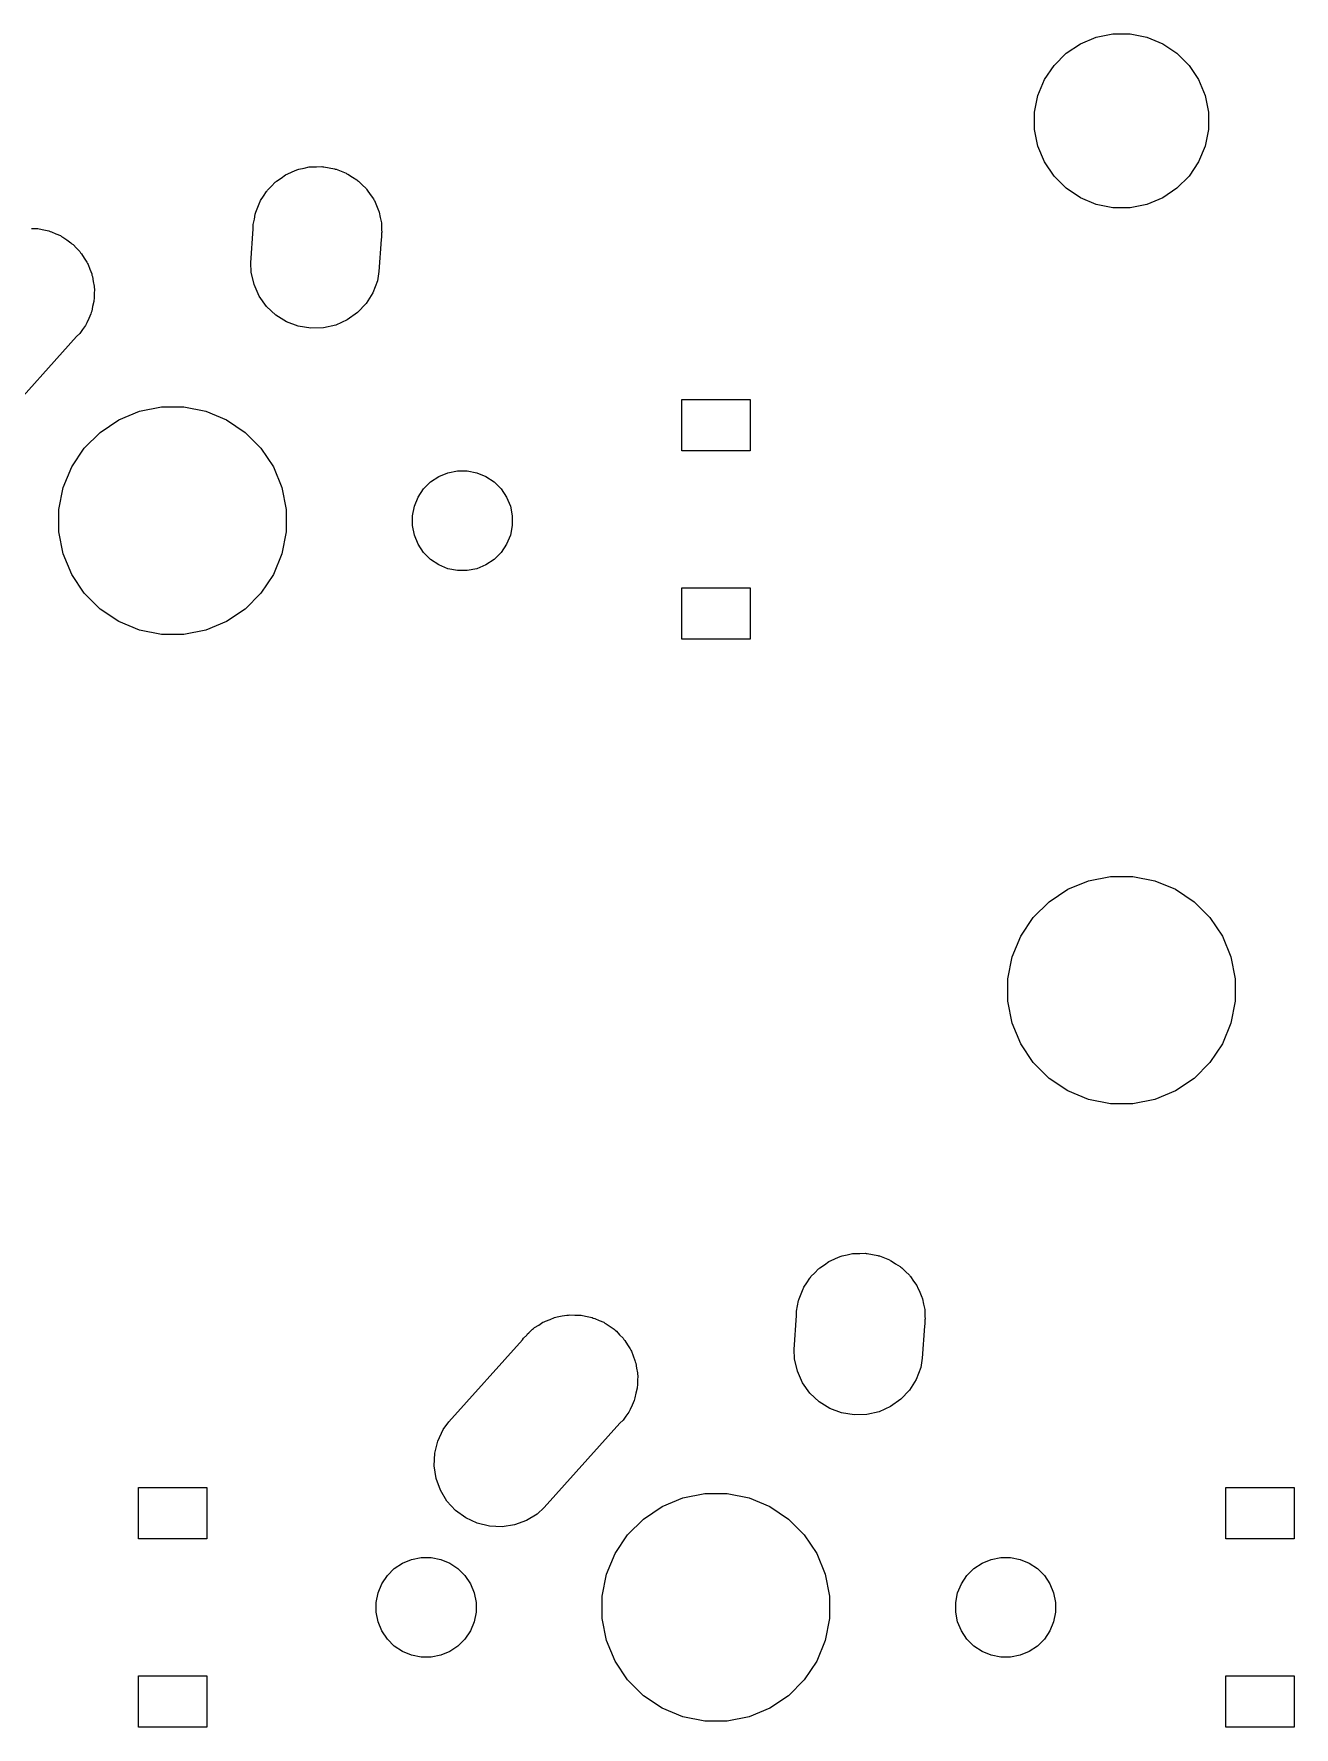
# Model space of a CAD drawing. Extents: x -26.1 to -7.5, y -7.6 to -2.3.
# Drawn here: x -9.32 to -8.451, y -4.304 to -3.135 of the extents above; entities that cross this region are included whole.
import ezdxf

# ---------------------------------------------------------------- set-up
doc = ezdxf.new("R2010")
doc.units = 0
doc.header["$MEASUREMENT"] = 0
doc.layers.add('BLACK', color=7, linetype='CONTINUOUS')

msp = doc.modelspace()

# ---------------------------------------------------------------- linework, layer by layer
at = {"layer": 'BLACK', "linetype": 'CONTINUOUS'}
for p, q in [((-8.60799, -3.14839), (-8.59816, -3.14183)), ((-8.59816, -3.14183), (-8.58724, -3.13731)), ((-8.58724, -3.13731), (-8.57565, -3.135)), ((-8.57565, -3.135), (-8.56383, -3.135)), ((-8.56383, -3.135), (-8.55224, -3.13731)), ((-8.55224, -3.13731), (-8.54132, -3.14183)), ((-8.54132, -3.14183), (-8.53149, -3.14839)), ((-8.61635, -3.15675), (-8.60799, -3.14839)), ((-8.53149, -3.14839), (-8.52314, -3.15675)), ((-8.62743, -3.1775), (-8.62291, -3.16658)), ((-8.62291, -3.16658), (-8.61635, -3.15675)), ((-8.52314, -3.15675), (-8.51657, -3.16658)), ((-8.51657, -3.16658), (-8.51205, -3.1775)), ((-8.62974, -3.18909), (-8.62743, -3.1775)), ((-8.51205, -3.1775), (-8.50974, -3.18909)), ((-8.62974, -3.20091), (-8.62974, -3.18909)), ((-8.50974, -3.18909), (-8.50974, -3.20091)), ((-8.62743, -3.2125), (-8.62974, -3.20091)), ((-8.50974, -3.20091), (-8.51205, -3.2125)), ((-8.62291, -3.22342), (-8.62743, -3.2125)), ((-8.51205, -3.2125), (-8.51657, -3.22342)), ((-8.61635, -3.23325), (-8.62291, -3.22342)), ((-8.51657, -3.22342), (-8.52314, -3.23325)), ((-9.15397, -3.23744), (-9.15344, -3.23706)), ((-9.15344, -3.23706), (-9.15297, -3.2366)), ((-9.15297, -3.2366), (-9.14989, -3.23453)), ((-9.14989, -3.23453), (-9.14686, -3.23238)), ((-9.14686, -3.23238), (-9.14626, -3.23211)), ((-9.14626, -3.23211), (-9.14572, -3.23175)), ((-9.14572, -3.23175), (-9.14229, -3.23033)), ((-9.14229, -3.23033), (-9.1389, -3.22881)), ((-9.1389, -3.22881), (-9.13826, -3.22866)), ((-9.13826, -3.22866), (-9.13766, -3.22841)), ((-9.13766, -3.22841), (-9.13402, -3.22769)), ((-9.13402, -3.22769), (-9.1304, -3.22686)), ((-9.1304, -3.22686), (-9.12974, -3.22684)), ((-9.12974, -3.22684), (-9.1291, -3.22671)), ((-9.1291, -3.22671), (-9.12539, -3.22671)), ((-9.12539, -3.22671), (-9.12168, -3.2266)), ((-9.12168, -3.2266), (-9.12103, -3.22671)), ((-9.12103, -3.22671), (-9.12038, -3.22671)), ((-9.12038, -3.22671), (-9.11674, -3.22743)), ((-9.11674, -3.22743), (-9.11307, -3.22805)), ((-9.11307, -3.22805), (-9.11246, -3.22828)), ((-9.11246, -3.22828), (-9.11182, -3.22841)), ((-9.11182, -3.22841), (-9.10839, -3.22983)), ((-9.10839, -3.22983), (-9.10492, -3.23115)), ((-9.10492, -3.23115), (-9.10437, -3.2315)), ((-9.10437, -3.2315), (-9.10376, -3.23175)), ((-9.10376, -3.23175), (-9.10067, -3.23381)), ((-9.10067, -3.23381), (-9.09753, -3.23578)), ((-9.09753, -3.23578), (-9.09705, -3.23623)), ((-9.09705, -3.23623), (-9.09651, -3.2366)), ((-9.09651, -3.2366), (-9.09388, -3.23922)), ((-8.60799, -3.24161), (-8.61635, -3.23325)), ((-8.52314, -3.23325), (-8.53149, -3.24161)), ((-9.16399, -3.25002), (-9.16193, -3.24693)), ((-9.16193, -3.24693), (-9.15996, -3.24379)), ((-9.15996, -3.24379), (-9.15951, -3.24331)), ((-9.15951, -3.24331), (-9.15914, -3.24277)), ((-9.15914, -3.24277), (-9.15652, -3.24014)), ((-9.15652, -3.24014), (-9.15397, -3.23744)), ((-9.09388, -3.23922), (-9.09118, -3.24177)), ((-9.09118, -3.24177), (-9.0908, -3.2423)), ((-9.0908, -3.2423), (-9.09034, -3.24277)), ((-9.09034, -3.24277), (-9.08827, -3.24585)), ((-9.08827, -3.24585), (-9.08612, -3.24888)), ((-9.08612, -3.24888), (-9.08585, -3.24948)), ((-8.59816, -3.24817), (-8.60799, -3.24161)), ((-8.58724, -3.25269), (-8.59816, -3.24817)), ((-8.54132, -3.24817), (-8.55224, -3.25269)), ((-8.53149, -3.24161), (-8.54132, -3.24817)), ((-9.16831, -3.26299), (-9.16769, -3.25933)), ((-9.16769, -3.25933), (-9.16746, -3.25872)), ((-9.16746, -3.25872), (-9.16733, -3.25808)), ((-9.16733, -3.25808), (-9.16591, -3.25465)), ((-9.16591, -3.25465), (-9.16459, -3.25118)), ((-9.16459, -3.25118), (-9.16424, -3.25063)), ((-9.16424, -3.25063), (-9.16399, -3.25002)), ((-9.08585, -3.24948), (-9.08549, -3.25002)), ((-9.08549, -3.25002), (-9.08407, -3.25345)), ((-9.08407, -3.25345), (-9.08255, -3.25684)), ((-9.08255, -3.25684), (-9.0824, -3.25748)), ((-9.0824, -3.25748), (-9.08215, -3.25808)), ((-9.08215, -3.25808), (-9.08143, -3.26172)), ((-8.57565, -3.255), (-8.58724, -3.25269)), ((-8.56383, -3.255), (-8.57565, -3.255)), ((-8.55224, -3.25269), (-8.56383, -3.255)), ((-9.32219, -3.26923), (-9.3188, -3.26923)), ((-9.3188, -3.26923), (-9.31784, -3.26942)), ((-9.31784, -3.26942), (-9.31686, -3.26946)), ((-9.31686, -3.26946), (-9.31357, -3.27027)), ((-9.31357, -3.27027), (-9.31025, -3.27093)), ((-9.31025, -3.27093), (-9.30934, -3.27131)), ((-9.30934, -3.27131), (-9.30838, -3.27154)), ((-9.30838, -3.27154), (-9.30531, -3.27297)), ((-9.17065, -3.29296), (-9.16903, -3.26947)), ((-9.16903, -3.26664), (-9.16831, -3.26299)), ((-9.16903, -3.26947), (-9.16903, -3.26664)), ((-9.08143, -3.26172), (-9.0806, -3.26534)), ((-9.0806, -3.26534), (-9.08058, -3.266)), ((-9.08058, -3.266), (-9.08045, -3.26664)), ((-9.08045, -3.26664), (-9.08045, -3.27035)), ((-9.08045, -3.27035), (-9.0804, -3.27188)), ((-9.0804, -3.27188), (-9.08045, -3.27253)), ((-9.30531, -3.27297), (-9.30219, -3.27427)), ((-9.30219, -3.27427), (-9.30137, -3.27482)), ((-9.30137, -3.27482), (-9.30048, -3.27523)), ((-9.30048, -3.27523), (-9.29775, -3.27724)), ((-9.29775, -3.27724), (-9.29493, -3.27912)), ((-9.29493, -3.27912), (-9.29424, -3.27981)), ((-9.29424, -3.27981), (-9.29344, -3.28039)), ((-9.29344, -3.28039), (-9.29116, -3.28289)), ((-9.29116, -3.28289), (-9.28876, -3.28529)), ((-9.08075, -3.27687), (-9.08228, -3.29905)), ((-9.08045, -3.27536), (-9.08075, -3.27687)), ((-9.08045, -3.27253), (-9.08045, -3.27536)), ((-9.28876, -3.28529), (-9.28822, -3.2861)), ((-9.28822, -3.2861), (-9.28755, -3.28683)), ((-9.28755, -3.28683), (-9.2858, -3.28973)), ((-9.2858, -3.28973), (-9.28391, -3.29254)), ((-9.28391, -3.29254), (-9.28354, -3.29345)), ((-9.28354, -3.29345), (-9.28303, -3.29429)), ((-9.28303, -3.29429), (-9.28187, -3.29747)), ((-9.17046, -3.29949), (-9.17065, -3.29296)), ((-9.28187, -3.29747), (-9.28058, -3.3006)), ((-9.28058, -3.3006), (-9.28038, -3.30156)), ((-9.28038, -3.30156), (-9.28005, -3.30249)), ((-9.28005, -3.30249), (-9.27953, -3.30584)), ((-9.27953, -3.30584), (-9.27887, -3.30916)), ((-9.16851, -3.308), (-9.17046, -3.29949)), ((-9.08337, -3.3055), (-9.08647, -3.31365)), ((-9.08228, -3.29905), (-9.08337, -3.3055)), ((-9.27907, -3.31885), (-9.27911, -3.31983)), ((-9.27887, -3.31788), (-9.27907, -3.31885)), ((-9.27887, -3.30916), (-9.27887, -3.31014)), ((-9.27887, -3.31014), (-9.27872, -3.31111)), ((-9.27872, -3.31111), (-9.27887, -3.3145)), ((-9.27887, -3.3145), (-9.27887, -3.31788)), ((-9.16493, -3.31596), (-9.16851, -3.308)), ((-9.15988, -3.32307), (-9.16493, -3.31596)), ((-9.08647, -3.31365), (-9.0911, -3.32105)), ((-9.28119, -3.3283), (-9.28262, -3.33137)), ((-9.28095, -3.32735), (-9.28119, -3.3283)), ((-9.28058, -3.32644), (-9.28095, -3.32735)), ((-9.27992, -3.32312), (-9.28058, -3.32644)), ((-9.27911, -3.31983), (-9.27992, -3.32312)), ((-9.15353, -3.32905), (-9.15988, -3.32307)), ((-9.14614, -3.33368), (-9.15353, -3.32905)), ((-9.09708, -3.3274), (-9.10419, -3.33245)), ((-9.0911, -3.32105), (-9.09708, -3.3274)), ((-9.28876, -3.34175), (-9.291, -3.34399)), ((-9.28688, -3.33894), (-9.28876, -3.34175)), ((-9.28488, -3.33621), (-9.28688, -3.33894)), ((-9.28446, -3.33532), (-9.28488, -3.33621)), ((-9.28391, -3.3345), (-9.28446, -3.33532)), ((-9.28262, -3.33137), (-9.28391, -3.3345)), ((-9.13798, -3.33678), (-9.14614, -3.33368)), ((-9.12938, -3.33823), (-9.13798, -3.33678)), ((-9.12066, -3.33798), (-9.12938, -3.33823)), ((-9.11215, -3.33603), (-9.12066, -3.33798)), ((-9.10419, -3.33245), (-9.11215, -3.33603)), ((-9.291, -3.34399), (-9.34323, -3.4022)), ((-8.87336, -3.42276), (-8.87336, -3.38732)), ((-8.87336, -3.38732), (-8.82612, -3.38732)), ((-8.82612, -3.38732), (-8.82612, -3.42276)), ((-9.26192, -3.40143), (-9.24764, -3.39552)), ((-9.24764, -3.39552), (-9.23247, -3.3925)), ((-9.23247, -3.3925), (-9.21701, -3.3925)), ((-9.21701, -3.3925), (-9.20184, -3.39552)), ((-9.20184, -3.39552), (-9.18756, -3.40143)), ((-9.28572, -3.42096), (-9.27478, -3.41003)), ((-9.27478, -3.41003), (-9.26192, -3.40143)), ((-9.18756, -3.40143), (-9.1747, -3.41003)), ((-9.1747, -3.41003), (-9.16377, -3.42096)), ((-9.29431, -3.43382), (-9.28572, -3.42096)), ((-9.16377, -3.42096), (-9.15517, -3.43382)), ((-8.82612, -3.42276), (-8.87336, -3.42276)), ((-9.30022, -3.4481), (-9.29431, -3.43382)), ((-9.15517, -3.43382), (-9.14926, -3.4481)), ((-9.0515, -3.44904), (-9.0467, -3.44424)), ((-9.0467, -3.44424), (-9.04106, -3.44047)), ((-9.04106, -3.44047), (-9.03479, -3.43788)), ((-9.03479, -3.43788), (-9.02813, -3.43655)), ((-9.02813, -3.43655), (-9.02135, -3.43655)), ((-9.02135, -3.43655), (-9.01469, -3.43788)), ((-9.01469, -3.43788), (-9.00842, -3.44047)), ((-9.00842, -3.44047), (-9.00278, -3.44424)), ((-9.00278, -3.44424), (-8.99798, -3.44904)), ((-9.30324, -3.46327), (-9.30022, -3.4481)), ((-9.14926, -3.4481), (-9.14624, -3.46327)), ((-9.05787, -3.46095), (-9.05527, -3.45468)), ((-9.05527, -3.45468), (-9.0515, -3.44904)), ((-8.99798, -3.44904), (-8.99421, -3.45468)), ((-8.99421, -3.45468), (-8.99162, -3.46095)), ((-9.30324, -3.47873), (-9.30324, -3.46327)), ((-9.14624, -3.46327), (-9.14624, -3.47873)), ((-9.05919, -3.46761), (-9.05787, -3.46095)), ((-9.05919, -3.47439), (-9.05919, -3.46761)), ((-8.99162, -3.46095), (-8.99029, -3.46761)), ((-8.99029, -3.46761), (-8.99029, -3.47439)), ((-9.30022, -3.4939), (-9.30324, -3.47873)), ((-9.14624, -3.47873), (-9.14926, -3.4939)), ((-9.05787, -3.48105), (-9.05919, -3.47439)), ((-9.05527, -3.48732), (-9.05787, -3.48105)), ((-8.99162, -3.48105), (-8.99421, -3.48732)), ((-8.99029, -3.47439), (-8.99162, -3.48105)), ((-9.29431, -3.50818), (-9.30022, -3.4939)), ((-9.14926, -3.4939), (-9.15517, -3.50818)), ((-9.0515, -3.49296), (-9.05527, -3.48732)), ((-9.0467, -3.49776), (-9.0515, -3.49296)), ((-8.99798, -3.49296), (-9.00278, -3.49776)), ((-8.99421, -3.48732), (-8.99798, -3.49296)), ((-9.04106, -3.50153), (-9.0467, -3.49776)), ((-9.03479, -3.50412), (-9.04106, -3.50153)), ((-9.02813, -3.50545), (-9.03479, -3.50412)), ((-9.02135, -3.50545), (-9.02813, -3.50545)), ((-9.01469, -3.50412), (-9.02135, -3.50545)), ((-9.00842, -3.50153), (-9.01469, -3.50412)), ((-9.00278, -3.49776), (-9.00842, -3.50153)), ((-9.28572, -3.52104), (-9.29431, -3.50818)), ((-9.15517, -3.50818), (-9.16377, -3.52104)), ((-8.87336, -3.55268), (-8.87336, -3.51724)), ((-8.87336, -3.51724), (-8.82612, -3.51724)), ((-8.82612, -3.51724), (-8.82612, -3.55268)), ((-9.27478, -3.53197), (-9.28572, -3.52104)), ((-9.16377, -3.52104), (-9.1747, -3.53197)), ((-9.26192, -3.54057), (-9.27478, -3.53197)), ((-9.24764, -3.54648), (-9.26192, -3.54057)), ((-9.18756, -3.54057), (-9.20184, -3.54648)), ((-9.1747, -3.53197), (-9.18756, -3.54057)), ((-9.23247, -3.5495), (-9.24764, -3.54648)), ((-9.21701, -3.5495), (-9.23247, -3.5495)), ((-9.20184, -3.54648), (-9.21701, -3.5495)), ((-8.82612, -3.55268), (-8.87336, -3.55268)), ((-8.61978, -3.73403), (-8.60692, -3.72543)), ((-8.60692, -3.72543), (-8.59264, -3.71952)), ((-8.59264, -3.71952), (-8.57747, -3.7165)), ((-8.57747, -3.7165), (-8.56201, -3.7165)), ((-8.56201, -3.7165), (-8.54684, -3.71952)), ((-8.54684, -3.71952), (-8.53256, -3.72543)), ((-8.53256, -3.72543), (-8.5197, -3.73403)), ((-8.63072, -3.74496), (-8.61978, -3.73403)), ((-8.5197, -3.73403), (-8.50877, -3.74496)), ((-8.63931, -3.75782), (-8.63072, -3.74496)), ((-8.50877, -3.74496), (-8.50017, -3.75782)), ((-8.64522, -3.7721), (-8.63931, -3.75782)), ((-8.50017, -3.75782), (-8.49426, -3.7721)), ((-8.64824, -3.78727), (-8.64522, -3.7721)), ((-8.49426, -3.7721), (-8.49124, -3.78727)), ((-8.64824, -3.80273), (-8.64824, -3.78727)), ((-8.49124, -3.78727), (-8.49124, -3.80273)), ((-8.64522, -3.8179), (-8.64824, -3.80273)), ((-8.49124, -3.80273), (-8.49426, -3.8179)), ((-8.63931, -3.83218), (-8.64522, -3.8179)), ((-8.49426, -3.8179), (-8.50017, -3.83218)), ((-8.63072, -3.84504), (-8.63931, -3.83218)), ((-8.50017, -3.83218), (-8.50877, -3.84504)), ((-8.61978, -3.85597), (-8.63072, -3.84504)), ((-8.60692, -3.86457), (-8.61978, -3.85597)), ((-8.5197, -3.85597), (-8.53256, -3.86457)), ((-8.50877, -3.84504), (-8.5197, -3.85597)), ((-8.59264, -3.87048), (-8.60692, -3.86457)), ((-8.53256, -3.86457), (-8.54684, -3.87048)), ((-8.57747, -3.8735), (-8.59264, -3.87048)), ((-8.56201, -3.8735), (-8.57747, -3.8735)), ((-8.54684, -3.87048), (-8.56201, -3.8735)), ((-8.77797, -3.9866), (-8.77489, -3.98453)), ((-8.77489, -3.98453), (-8.77186, -3.98238)), ((-8.77186, -3.98238), (-8.77126, -3.98211)), ((-8.77126, -3.98211), (-8.77072, -3.98175)), ((-8.77072, -3.98175), (-8.76729, -3.98033)), ((-8.76729, -3.98033), (-8.7639, -3.97881)), ((-8.7639, -3.97881), (-8.76326, -3.97866)), ((-8.76326, -3.97866), (-8.76266, -3.97841)), ((-8.76266, -3.97841), (-8.75902, -3.97769)), ((-8.75902, -3.97769), (-8.7554, -3.97686)), ((-8.7554, -3.97686), (-8.75474, -3.97684)), ((-8.75474, -3.97684), (-8.7541, -3.97671)), ((-8.7541, -3.97671), (-8.75039, -3.97671)), ((-8.75039, -3.97671), (-8.74668, -3.9766)), ((-8.74668, -3.9766), (-8.74603, -3.97671)), ((-8.74603, -3.97671), (-8.74538, -3.97671)), ((-8.74538, -3.97671), (-8.74174, -3.97743)), ((-8.74174, -3.97743), (-8.73807, -3.97805)), ((-8.73807, -3.97805), (-8.73746, -3.97828)), ((-8.73746, -3.97828), (-8.73682, -3.97841)), ((-8.73682, -3.97841), (-8.73339, -3.97983)), ((-8.73339, -3.97983), (-8.72992, -3.98115)), ((-8.72992, -3.98115), (-8.72937, -3.9815)), ((-8.72937, -3.9815), (-8.72876, -3.98175)), ((-8.72876, -3.98175), (-8.72567, -3.98381)), ((-8.72567, -3.98381), (-8.72253, -3.98578)), ((-8.78693, -3.99693), (-8.78496, -3.99379)), ((-8.78496, -3.99379), (-8.78451, -3.99331)), ((-8.78451, -3.99331), (-8.78414, -3.99277)), ((-8.78414, -3.99277), (-8.78152, -3.99014)), ((-8.78152, -3.99014), (-8.77897, -3.98744)), ((-8.77897, -3.98744), (-8.77844, -3.98706)), ((-8.77844, -3.98706), (-8.77797, -3.9866)), ((-8.72253, -3.98578), (-8.72205, -3.98623)), ((-8.72205, -3.98623), (-8.72151, -3.9866)), ((-8.72151, -3.9866), (-8.71888, -3.98922)), ((-8.71888, -3.98922), (-8.71618, -3.99177)), ((-8.71618, -3.99177), (-8.7158, -3.9923)), ((-8.7158, -3.9923), (-8.71534, -3.99277)), ((-8.71534, -3.99277), (-8.71327, -3.99585)), ((-8.71327, -3.99585), (-8.71112, -3.99888)), ((-8.79246, -4.00872), (-8.79233, -4.00808)), ((-8.79233, -4.00808), (-8.79091, -4.00465)), ((-8.79091, -4.00465), (-8.78959, -4.00118)), ((-8.78959, -4.00118), (-8.78924, -4.00063)), ((-8.78924, -4.00063), (-8.78899, -4.00002)), ((-8.78899, -4.00002), (-8.78693, -3.99693)), ((-8.71112, -3.99888), (-8.71085, -3.99948)), ((-8.71085, -3.99948), (-8.71049, -4.00002)), ((-8.71049, -4.00002), (-8.70907, -4.00345)), ((-8.70907, -4.00345), (-8.70755, -4.00684)), ((-8.70755, -4.00684), (-8.7074, -4.00748)), ((-8.7074, -4.00748), (-8.70715, -4.00808)), ((-8.70715, -4.00808), (-8.70643, -4.01172)), ((-8.9592, -4.0204), (-8.95585, -4.01989)), ((-8.95585, -4.01989), (-8.95253, -4.01923)), ((-8.95253, -4.01923), (-8.95154, -4.01923)), ((-8.95154, -4.01923), (-8.95057, -4.01908)), ((-8.95057, -4.01908), (-8.94719, -4.01923)), ((-8.94719, -4.01923), (-8.9438, -4.01923)), ((-8.9438, -4.01923), (-8.94284, -4.01942)), ((-8.94284, -4.01942), (-8.94186, -4.01946)), ((-8.94186, -4.01946), (-8.93857, -4.02027)), ((-8.79565, -4.04296), (-8.79403, -4.01947)), ((-8.79403, -4.01664), (-8.79331, -4.01299)), ((-8.79403, -4.01947), (-8.79403, -4.01664)), ((-8.79331, -4.01299), (-8.79269, -4.00933)), ((-8.79269, -4.00933), (-8.79246, -4.00872)), ((-8.70643, -4.01172), (-8.7056, -4.01534)), ((-8.7056, -4.01534), (-8.70558, -4.016)), ((-8.70558, -4.016), (-8.70545, -4.01664)), ((-8.70545, -4.01664), (-8.70545, -4.02035)), ((-8.97968, -4.03232), (-8.97879, -4.03151)), ((-8.97879, -4.03151), (-8.9764, -4.02912)), ((-8.9764, -4.02912), (-8.97558, -4.02857)), ((-8.97558, -4.02857), (-8.97486, -4.02791)), ((-8.97486, -4.02791), (-8.97196, -4.02615)), ((-8.97196, -4.02615), (-8.96915, -4.02427)), ((-8.96915, -4.02427), (-8.96824, -4.02389)), ((-8.96824, -4.02389), (-8.9674, -4.02338)), ((-8.9674, -4.02338), (-8.96421, -4.02223)), ((-8.96421, -4.02223), (-8.96108, -4.02093)), ((-8.96108, -4.02093), (-8.96012, -4.02074)), ((-8.96012, -4.02074), (-8.9592, -4.0204)), ((-8.93857, -4.02027), (-8.93525, -4.02093)), ((-8.93525, -4.02093), (-8.93434, -4.02131)), ((-8.93434, -4.02131), (-8.93338, -4.02154)), ((-8.93338, -4.02154), (-8.93031, -4.02297)), ((-8.93031, -4.02297), (-8.92719, -4.02427)), ((-8.92719, -4.02427), (-8.92637, -4.02482)), ((-8.92637, -4.02482), (-8.92548, -4.02523)), ((-8.92548, -4.02523), (-8.92275, -4.02724)), ((-8.92275, -4.02724), (-8.91993, -4.02912)), ((-8.91993, -4.02912), (-8.91924, -4.02981)), ((-8.91924, -4.02981), (-8.91844, -4.03039)), ((-8.91844, -4.03039), (-8.91616, -4.03289)), ((-8.70575, -4.02687), (-8.70728, -4.04905)), ((-8.70545, -4.02536), (-8.70575, -4.02687)), ((-8.70545, -4.02035), (-8.7054, -4.02188)), ((-8.7054, -4.02188), (-8.70545, -4.02253)), ((-8.70545, -4.02253), (-8.70545, -4.02536)), ((-9.03416, -4.09304), (-8.98324, -4.03629)), ((-8.98324, -4.03629), (-8.98257, -4.03529)), ((-8.98257, -4.03529), (-8.98033, -4.03305)), ((-8.98033, -4.03305), (-8.97968, -4.03232)), ((-8.91616, -4.03289), (-8.91376, -4.03529)), ((-8.91376, -4.03529), (-8.91322, -4.0361)), ((-8.91322, -4.0361), (-8.91255, -4.03683)), ((-8.91255, -4.03683), (-8.9108, -4.03973)), ((-8.9108, -4.03973), (-8.90891, -4.04254)), ((-8.90891, -4.04254), (-8.90854, -4.04345)), ((-8.90854, -4.04345), (-8.90803, -4.04429)), ((-8.79546, -4.04949), (-8.79565, -4.04296)), ((-8.90803, -4.04429), (-8.90687, -4.04747)), ((-8.90687, -4.04747), (-8.90558, -4.0506)), ((-8.90558, -4.0506), (-8.90538, -4.05156)), ((-8.90538, -4.05156), (-8.90505, -4.05249)), ((-8.90505, -4.05249), (-8.90453, -4.05584)), ((-8.79351, -4.058), (-8.79546, -4.04949)), ((-8.70728, -4.04905), (-8.70837, -4.0555)), ((-8.90453, -4.05584), (-8.90387, -4.05916)), ((-8.90387, -4.05916), (-8.90387, -4.06014)), ((-8.90387, -4.06014), (-8.90372, -4.06111)), ((-8.90372, -4.06111), (-8.90387, -4.0645)), ((-8.90387, -4.0645), (-8.90387, -4.06788)), ((-8.78993, -4.06596), (-8.79351, -4.058)), ((-8.78488, -4.07307), (-8.78993, -4.06596)), ((-8.71147, -4.06365), (-8.7161, -4.07105)), ((-8.70837, -4.0555), (-8.71147, -4.06365)), ((-8.90619, -4.0783), (-8.90762, -4.08137)), ((-8.90595, -4.07735), (-8.90619, -4.0783)), ((-8.90558, -4.07644), (-8.90595, -4.07735)), ((-8.90492, -4.07312), (-8.90558, -4.07644)), ((-8.90411, -4.06983), (-8.90492, -4.07312)), ((-8.90407, -4.06885), (-8.90411, -4.06983)), ((-8.90387, -4.06788), (-8.90407, -4.06885)), ((-8.77853, -4.07905), (-8.78488, -4.07307)), ((-8.72208, -4.0774), (-8.72919, -4.08245)), ((-8.7161, -4.07105), (-8.72208, -4.0774)), ((-8.91188, -4.08894), (-8.91376, -4.09175)), ((-8.90988, -4.08621), (-8.91188, -4.08894)), ((-8.90946, -4.08532), (-8.90988, -4.08621)), ((-8.90891, -4.0845), (-8.90946, -4.08532)), ((-8.90762, -4.08137), (-8.90891, -4.0845)), ((-8.77114, -4.08368), (-8.77853, -4.07905)), ((-8.76298, -4.08678), (-8.77114, -4.08368)), ((-8.75438, -4.08823), (-8.76298, -4.08678)), ((-8.74566, -4.08798), (-8.75438, -4.08823)), ((-8.73715, -4.08603), (-8.74566, -4.08798)), ((-8.72919, -4.08245), (-8.73715, -4.08603)), ((-9.04172, -4.10622), (-9.03803, -4.09831)), ((-9.03803, -4.09831), (-9.03416, -4.09304)), ((-8.916, -4.09399), (-8.96823, -4.1522)), ((-8.91376, -4.09175), (-8.916, -4.09399)), ((-9.0438, -4.11469), (-9.04172, -4.10622)), ((-9.04418, -4.12341), (-9.0438, -4.11469)), ((-9.04286, -4.13203), (-9.04418, -4.12341)), ((-9.03988, -4.14023), (-9.04286, -4.13203)), ((-9.24836, -4.17376), (-9.24836, -4.13832)), ((-9.24836, -4.13832), (-9.20112, -4.13832)), ((-9.20112, -4.13832), (-9.20112, -4.17376)), ((-9.03535, -4.14769), (-9.03988, -4.14023)), ((-9.02946, -4.15413), (-9.03535, -4.14769)), ((-8.88692, -4.15143), (-8.87264, -4.14552)), ((-8.87264, -4.14552), (-8.85747, -4.1425)), ((-8.85747, -4.1425), (-8.84201, -4.1425)), ((-8.84201, -4.1425), (-8.82684, -4.14552)), ((-8.82684, -4.14552), (-8.81256, -4.15143)), ((-8.49786, -4.17376), (-8.49786, -4.13832)), ((-8.49786, -4.13832), (-8.45062, -4.13832)), ((-8.45062, -4.13832), (-8.45062, -4.17376)), ((-9.02243, -4.15929), (-9.02946, -4.15413)), ((-9.01452, -4.16298), (-9.02243, -4.15929)), ((-8.97305, -4.15661), (-8.98051, -4.16114)), ((-8.96823, -4.1522), (-8.97305, -4.15661)), ((-8.91072, -4.17096), (-8.89978, -4.16003)), ((-8.89978, -4.16003), (-8.88692, -4.15143)), ((-8.81256, -4.15143), (-8.7997, -4.16003)), ((-8.7997, -4.16003), (-8.78877, -4.17096)), ((-9.00605, -4.16506), (-9.01452, -4.16298)), ((-8.99733, -4.16544), (-9.00605, -4.16506)), ((-8.98871, -4.16412), (-8.99733, -4.16544)), ((-8.98051, -4.16114), (-8.98871, -4.16412)), ((-8.91931, -4.18382), (-8.91072, -4.17096)), ((-8.78877, -4.17096), (-8.78017, -4.18382)), ((-9.20112, -4.17376), (-9.24836, -4.17376)), ((-8.92522, -4.1981), (-8.91931, -4.18382)), ((-8.78017, -4.18382), (-8.77426, -4.1981)), ((-8.45062, -4.17376), (-8.49786, -4.17376)), ((-9.0765, -4.19904), (-9.0717, -4.19424)), ((-9.0717, -4.19424), (-9.06606, -4.19047)), ((-9.06606, -4.19047), (-9.05979, -4.18788)), ((-9.05979, -4.18788), (-9.05313, -4.18655)), ((-9.05313, -4.18655), (-9.04635, -4.18655)), ((-9.04635, -4.18655), (-9.03969, -4.18788)), ((-9.03969, -4.18788), (-9.03342, -4.19047)), ((-9.03342, -4.19047), (-9.02778, -4.19424)), ((-9.02778, -4.19424), (-9.02298, -4.19904)), ((-8.6765, -4.19904), (-8.6717, -4.19424)), ((-8.6717, -4.19424), (-8.66606, -4.19047)), ((-8.66606, -4.19047), (-8.65979, -4.18788)), ((-8.65979, -4.18788), (-8.65313, -4.18655)), ((-8.65313, -4.18655), (-8.64635, -4.18655)), ((-8.64635, -4.18655), (-8.63969, -4.18788)), ((-8.63969, -4.18788), (-8.63342, -4.19047)), ((-8.63342, -4.19047), (-8.62778, -4.19424)), ((-8.62778, -4.19424), (-8.62298, -4.19904)), ((-9.08287, -4.21095), (-9.08027, -4.20468)), ((-9.08027, -4.20468), (-9.0765, -4.19904)), ((-9.02298, -4.19904), (-9.01921, -4.20468)), ((-9.01921, -4.20468), (-9.01662, -4.21095)), ((-8.92824, -4.21327), (-8.92522, -4.1981)), ((-8.77426, -4.1981), (-8.77124, -4.21327)), ((-8.68287, -4.21095), (-8.68027, -4.20468)), ((-8.68027, -4.20468), (-8.6765, -4.19904)), ((-8.62298, -4.19904), (-8.61921, -4.20468)), ((-8.61921, -4.20468), (-8.61662, -4.21095)), ((-9.08419, -4.21761), (-9.08287, -4.21095)), ((-9.08419, -4.22439), (-9.08419, -4.21761)), ((-9.01662, -4.21095), (-9.01529, -4.21761)), ((-9.01529, -4.21761), (-9.01529, -4.22439)), ((-8.92824, -4.22873), (-8.92824, -4.21327)), ((-8.77124, -4.21327), (-8.77124, -4.22873)), ((-8.68419, -4.21761), (-8.68287, -4.21095)), ((-8.68419, -4.22439), (-8.68419, -4.21761)), ((-8.61662, -4.21095), (-8.61529, -4.21761)), ((-8.61529, -4.21761), (-8.61529, -4.22439)), ((-9.08287, -4.23105), (-9.08419, -4.22439)), ((-9.01529, -4.22439), (-9.01662, -4.23105)), ((-8.92522, -4.2439), (-8.92824, -4.22873)), ((-8.77124, -4.22873), (-8.77426, -4.2439)), ((-8.68287, -4.23105), (-8.68419, -4.22439)), ((-8.61529, -4.22439), (-8.61662, -4.23105)), ((-9.08027, -4.23732), (-9.08287, -4.23105)), ((-9.0765, -4.24296), (-9.08027, -4.23732)), ((-9.01921, -4.23732), (-9.02298, -4.24296)), ((-9.01662, -4.23105), (-9.01921, -4.23732)), ((-8.68027, -4.23732), (-8.68287, -4.23105)), ((-8.6765, -4.24296), (-8.68027, -4.23732)), ((-8.61921, -4.23732), (-8.62298, -4.24296)), ((-8.61662, -4.23105), (-8.61921, -4.23732)), ((-9.0717, -4.24776), (-9.0765, -4.24296)), ((-9.06606, -4.25153), (-9.0717, -4.24776)), ((-9.05979, -4.25412), (-9.06606, -4.25153)), ((-9.03342, -4.25153), (-9.03969, -4.25412)), ((-9.02778, -4.24776), (-9.03342, -4.25153)), ((-9.02298, -4.24296), (-9.02778, -4.24776)), ((-8.91931, -4.25818), (-8.92522, -4.2439)), ((-8.77426, -4.2439), (-8.78017, -4.25818)), ((-8.6717, -4.24776), (-8.6765, -4.24296)), ((-8.66606, -4.25153), (-8.6717, -4.24776)), ((-8.65979, -4.25412), (-8.66606, -4.25153)), ((-8.63342, -4.25153), (-8.63969, -4.25412)), ((-8.62778, -4.24776), (-8.63342, -4.25153)), ((-8.62298, -4.24296), (-8.62778, -4.24776)), ((-9.05313, -4.25545), (-9.05979, -4.25412)), ((-9.04635, -4.25545), (-9.05313, -4.25545)), ((-9.03969, -4.25412), (-9.04635, -4.25545)), ((-8.91072, -4.27104), (-8.91931, -4.25818)), ((-8.78017, -4.25818), (-8.78877, -4.27104)), ((-8.65313, -4.25545), (-8.65979, -4.25412)), ((-8.64635, -4.25545), (-8.65313, -4.25545)), ((-8.63969, -4.25412), (-8.64635, -4.25545)), ((-9.24836, -4.30368), (-9.24836, -4.26824)), ((-9.24836, -4.26824), (-9.20112, -4.26824)), ((-9.20112, -4.26824), (-9.20112, -4.30368)), ((-8.89978, -4.28197), (-8.91072, -4.27104)), ((-8.78877, -4.27104), (-8.7997, -4.28197)), ((-8.49786, -4.30368), (-8.49786, -4.26824)), ((-8.49786, -4.26824), (-8.45062, -4.26824)), ((-8.45062, -4.26824), (-8.45062, -4.30368)), ((-8.88692, -4.29057), (-8.89978, -4.28197)), ((-8.7997, -4.28197), (-8.81256, -4.29057)), ((-8.87264, -4.29648), (-8.88692, -4.29057)), ((-8.85747, -4.2995), (-8.87264, -4.29648)), ((-8.84201, -4.2995), (-8.85747, -4.2995)), ((-8.82684, -4.29648), (-8.84201, -4.2995)), ((-8.81256, -4.29057), (-8.82684, -4.29648)), ((-9.20112, -4.30368), (-9.24836, -4.30368)), ((-8.45062, -4.30368), (-8.49786, -4.30368))]:
    msp.add_line(p, q, dxfattribs=at)

doc.saveas('drawing.dxf')
